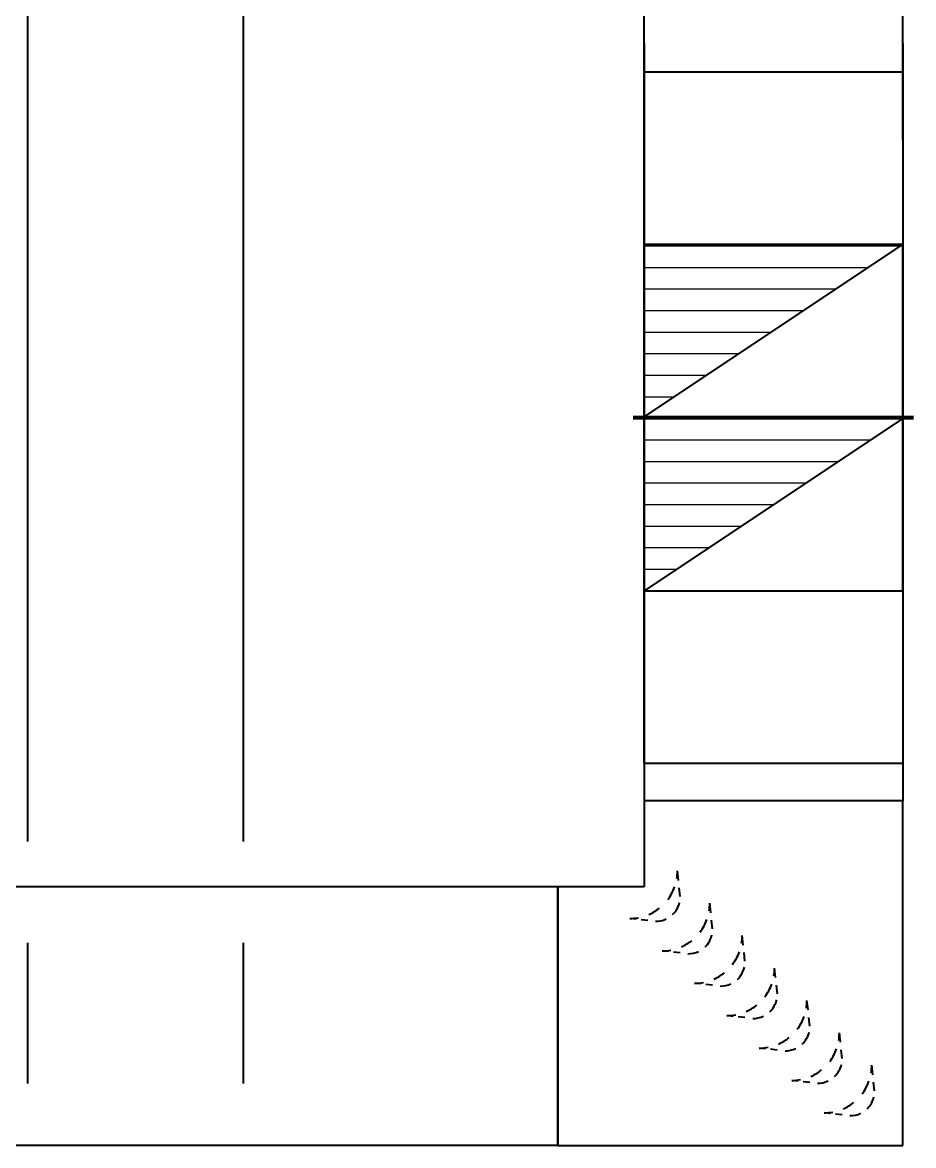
# Model space of a CAD drawing. Header units: inches. Extents: x 51 to 3278, y 66 to 1678.
# Drawn here: x 1148.1 to 1189.4, y 832.9 to 885 of the extents above; entities that cross this region are included whole.
import ezdxf

# ---------------------------------------------------------------- set-up
doc = ezdxf.new("R2010")
doc.units = ezdxf.units.IN
doc.header["$LTSCALE"] = 30
doc.header["$MEASUREMENT"] = 0
doc.layers.add('HATCH-DU', color=4, linetype='Continuous')
doc.layers.add('M-HVAC-EXST-DUCT', color=4, linetype='Continuous', lineweight=40)

msp = doc.modelspace()

# ---------------------------------------------------------------- linework, layer by layer
at = {"layer": 'HATCH-DU'}
for p, q in [((1188.769, 874.619), (1176.888, 874.619)), ((1187.269, 873.619), (1176.888, 873.619)), ((1185.769, 872.619), (1176.888, 872.619)), ((1184.269, 871.619), (1176.888, 871.619)), ((1182.769, 870.619), (1176.888, 870.619)), ((1181.269, 869.619), (1176.888, 869.619)), ((1179.769, 868.619), (1176.888, 868.619)), ((1178.269, 867.619), (1176.888, 867.619)), ((1188.872, 866.619), (1176.888, 866.619)), ((1187.372, 865.619), (1176.888, 865.619)), ((1185.872, 864.619), (1176.888, 864.619)), ((1184.372, 863.619), (1176.888, 863.619)), ((1182.872, 862.619), (1176.888, 862.619)), ((1181.372, 861.619), (1176.888, 861.619)), ((1179.872, 860.619), (1176.888, 860.619)), ((1178.372, 859.619), (1176.888, 859.619))]:
    msp.add_line(p, q, dxfattribs=at)
at = {"layer": 'M-HVAC-EXST-DUCT'}
for p, q in [((1148.287, 916.243), (1148.287, 847.003)), ((1158.287, 916.243), (1158.287, 847.003)), ((1176.888, 879.569), (1176.888, 914.694)), ((1188.888, 879.569), (1188.888, 914.694)), ((1176.888, 884.017), (1176.888, 848.892)), ((1188.888, 884.017), (1188.888, 848.892)), ((1176.888, 866.698), (1176.888, 882.698)), ((1188.888, 882.698), (1176.888, 882.698)), ((1188.888, 882.698), (1188.888, 866.698)), ((1176.888, 874.698), (1176.888, 866.698)), ((1188.888, 874.698), (1176.888, 874.698)), ((1176.888, 866.698), (1188.888, 874.698)), ((1188.888, 866.698), (1188.888, 874.698)), ((1189.388, 866.698), (1176.388, 866.698)), ((1176.388, 866.63), (1189.388, 866.63)), ((1176.888, 866.698), (1188.888, 866.698)), ((1188.888, 866.63), (1176.888, 866.63)), ((1176.888, 866.63), (1176.888, 858.63)), ((1176.888, 850.63), (1176.888, 866.63)), ((1188.888, 866.63), (1176.888, 858.63)), ((1188.888, 858.63), (1188.888, 866.63)), ((1188.888, 866.63), (1188.888, 850.63)), ((1176.888, 858.63), (1188.888, 858.63)), ((1176.888, 850.63), (1188.888, 850.63)), ((1176.888, 848.892), (1176.888, 844.892)), ((1188.888, 848.892), (1176.888, 848.892)), ((1188.888, 848.892), (1176.888, 848.892)), ((1188.888, 832.892), (1188.888, 848.892)), ((1178.482, 845.195), (1178.434, 845.635)), ((1172.888, 844.892), (1113.763, 844.893)), ((1176.888, 844.892), (1172.888, 844.892)), ((1172.888, 832.892), (1172.888, 844.892)), ((1172.888, 844.892), (1172.888, 832.892)), ((1178.565, 844.444), (1178.521, 844.846)), ((1179.985, 843.692), (1179.937, 844.132)), ((1176.518, 843.393), (1176.224, 843.425)), ((1177.058, 843.335), (1176.748, 843.368)), ((1180.068, 842.941), (1180.023, 843.344)), ((1181.488, 842.19), (1181.439, 842.63)), ((1148.286, 842.293), (1148.286, 835.772)), ((1158.286, 842.293), (1158.286, 835.772)), ((1178.02, 841.891), (1177.727, 841.923)), ((1178.561, 841.832), (1178.25, 841.866)), ((1181.57, 841.439), (1181.526, 841.841)), ((1182.99, 840.687), (1182.942, 841.127)), ((1179.523, 840.388), (1179.23, 840.42)), ((1180.064, 840.329), (1179.753, 840.363)), ((1183.073, 839.936), (1183.029, 840.339)), ((1184.493, 839.185), (1184.444, 839.625)), ((1181.026, 838.886), (1180.732, 838.918)), ((1181.566, 838.827), (1181.255, 838.861)), ((1184.575, 838.434), (1184.531, 838.836)), ((1185.995, 837.682), (1185.947, 838.122)), ((1182.528, 837.383), (1182.235, 837.415)), ((1183.069, 837.324), (1182.758, 837.358)), ((1186.078, 836.931), (1186.034, 837.333)), ((1187.498, 836.179), (1187.45, 836.619)), ((1184.031, 835.88), (1183.737, 835.912)), ((1184.571, 835.822), (1184.261, 835.855)), ((1187.581, 835.428), (1187.536, 835.831)), ((1185.533, 834.378), (1185.24, 834.41)), ((1186.074, 834.319), (1185.763, 834.353)), ((1172.888, 832.892), (1113.763, 832.893)), ((1172.888, 832.892), (1188.888, 832.892))]:
    msp.add_line(p, q, dxfattribs=at)
for centre, radius, start, end in [((1176.224, 845.635), 2.21, 350.7879, 359.9998), ((1176.224, 845.635), 2.21, 322.8389, 340.2237), ((1177.434, 844.426), 1.131, 313.6593, 346.7022), ((1177.727, 844.132), 2.21, 350.7879, 359.9998), ((1176.224, 845.635), 2.21, 293.786, 308.776), ((1176.224, 845.635), 2.21, 269.9998, 280.698), ((1177.434, 844.426), 1.131, 269.2517, 295.1779), ((1177.727, 844.132), 2.21, 322.8389, 340.2237), ((1178.937, 842.924), 1.131, 313.6593, 346.7022), ((1179.23, 842.63), 2.21, 350.7879, 359.9998), ((1177.727, 844.132), 2.21, 293.786, 308.776), ((1177.727, 844.132), 2.21, 269.9998, 280.698), ((1178.937, 842.924), 1.131, 269.2517, 295.1779), ((1179.23, 842.63), 2.21, 322.8389, 340.2237), ((1180.439, 841.421), 1.131, 313.6593, 346.7022), ((1180.732, 841.127), 2.21, 350.7879, 359.9998), ((1179.23, 842.63), 2.21, 269.9998, 280.698), ((1179.23, 842.63), 2.21, 293.786, 308.776), ((1180.439, 841.421), 1.131, 269.2517, 295.1779), ((1180.732, 841.127), 2.21, 322.8389, 340.2237), ((1180.732, 841.127), 2.21, 293.786, 308.776), ((1181.942, 839.919), 1.131, 313.6593, 346.7022), ((1182.235, 839.625), 2.21, 350.7879, 359.9998), ((1180.732, 841.127), 2.21, 269.9998, 280.698), ((1181.942, 839.919), 1.131, 269.2517, 295.1779), ((1182.235, 839.625), 2.21, 322.8389, 340.2237), ((1182.235, 839.625), 2.21, 293.786, 308.776), ((1183.445, 838.416), 1.131, 313.6593, 346.7022), ((1183.737, 838.122), 2.21, 350.7879, 359.9998), ((1182.235, 839.625), 2.21, 269.9998, 280.698), ((1183.445, 838.416), 1.131, 269.2517, 295.1779), ((1183.737, 838.122), 2.21, 322.8389, 340.2237), ((1183.737, 838.122), 2.21, 293.786, 308.776), ((1184.947, 836.913), 1.131, 313.6593, 346.7022), ((1185.24, 836.619), 2.21, 350.7879, 359.9998), ((1183.737, 838.122), 2.21, 269.9998, 280.698), ((1184.947, 836.913), 1.131, 269.2517, 295.1779), ((1185.24, 836.619), 2.21, 322.8389, 340.2237), ((1185.24, 836.619), 2.21, 293.786, 308.776), ((1186.45, 835.411), 1.131, 313.6593, 346.7022), ((1185.24, 836.619), 2.21, 269.9998, 280.698), ((1186.45, 835.411), 1.131, 269.2517, 295.1779)]:
    msp.add_arc(centre, radius, start, end, dxfattribs=at)

doc.saveas('drawing.dxf')
